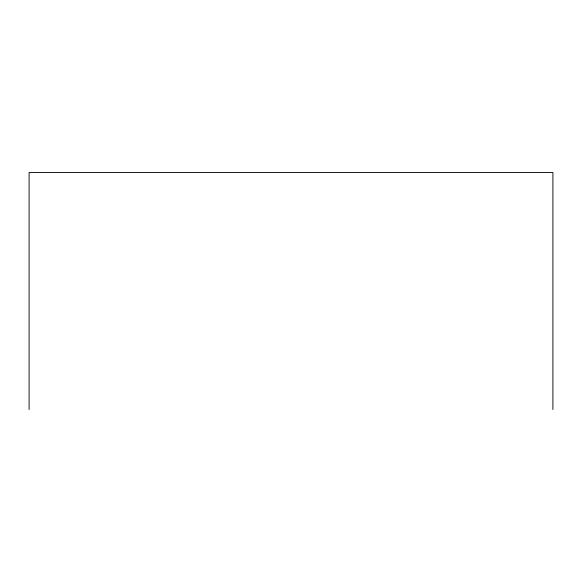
<?xml version="1.0" encoding="UTF-8"?>
<svg xmlns="http://www.w3.org/2000/svg" width="582" height="582" viewBox="0 0 582 582"><rect width="100%" height="100%" fill="white"/><g stroke="black" fill="none" stroke-linecap="round" stroke-linejoin="round"><path stroke-width="0.87" d="M552.9 409.532L552.9 172.468L29.1 172.468L29.1 409.532"/></g></svg>
